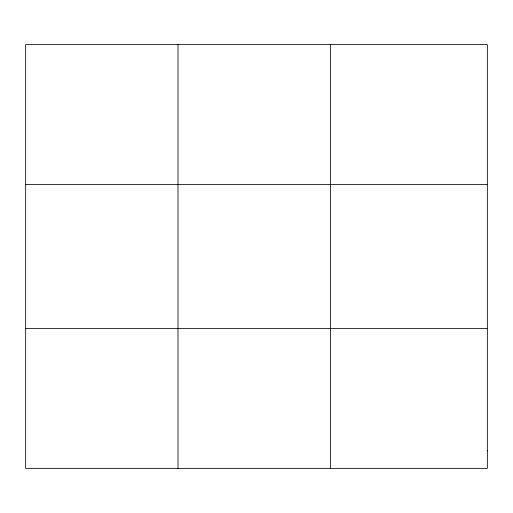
<?xml version="1.0" encoding="UTF-8"?>
<svg xmlns="http://www.w3.org/2000/svg" width="513" height="513" viewBox="0 0 513 513"><rect width="100%" height="100%" fill="white"/><g stroke="black" fill="none" stroke-linecap="round" stroke-linejoin="round"><path stroke-width="0.77" d="M178.011 468.369L178.011 44.631M330.372 468.369L330.372 44.631M25.65 184.468L487.35 184.468M25.65 328.532L487.35 328.532M487.35 450.889L487.35 468.369L25.65 468.369L25.65 44.631L487.35 44.631L487.35 450.889"/></g></svg>
